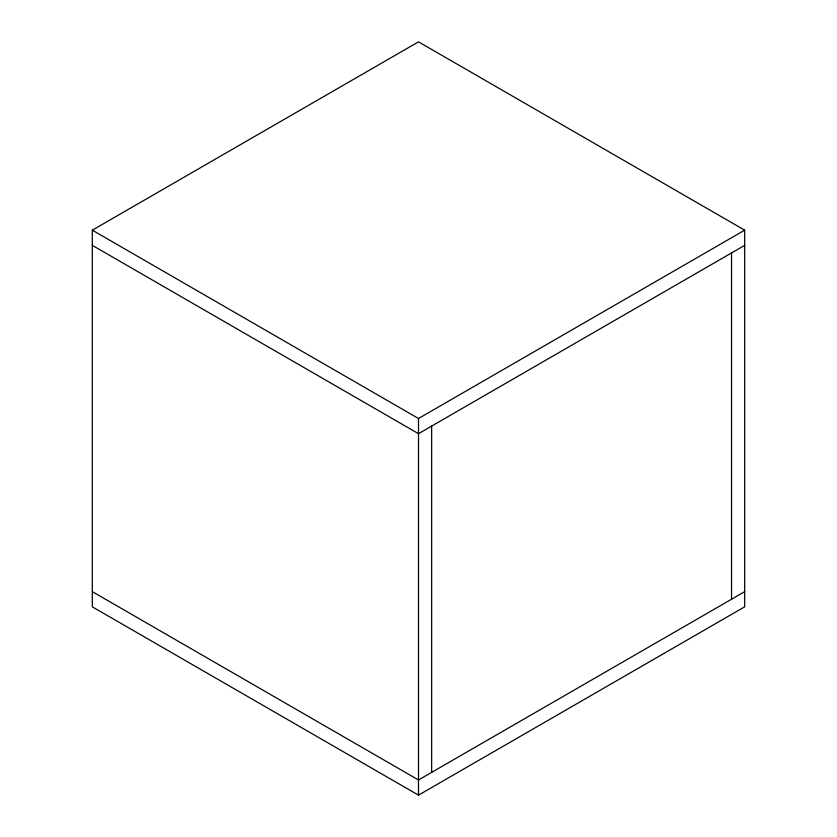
<?xml version="1.0" encoding="UTF-8"?>
<svg xmlns="http://www.w3.org/2000/svg" width="837" height="837" viewBox="0 0 837 837"><rect width="100%" height="100%" fill="white"/><g stroke="black" fill="none" stroke-linecap="round" stroke-linejoin="round"><path stroke-width="1.26" d="M92.311 230.175L418.5 41.85L744.689 230.175L744.689 606.825L418.5 795.15L92.311 606.825L92.311 230.175L418.5 418.5L744.689 230.175M744.689 245.356L418.5 433.681L92.311 245.356M744.689 591.644L418.5 779.969L92.311 591.644M731.538 252.941L731.538 599.24M431.651 426.085L431.651 772.384M418.5 418.5L418.5 795.15"/></g></svg>
